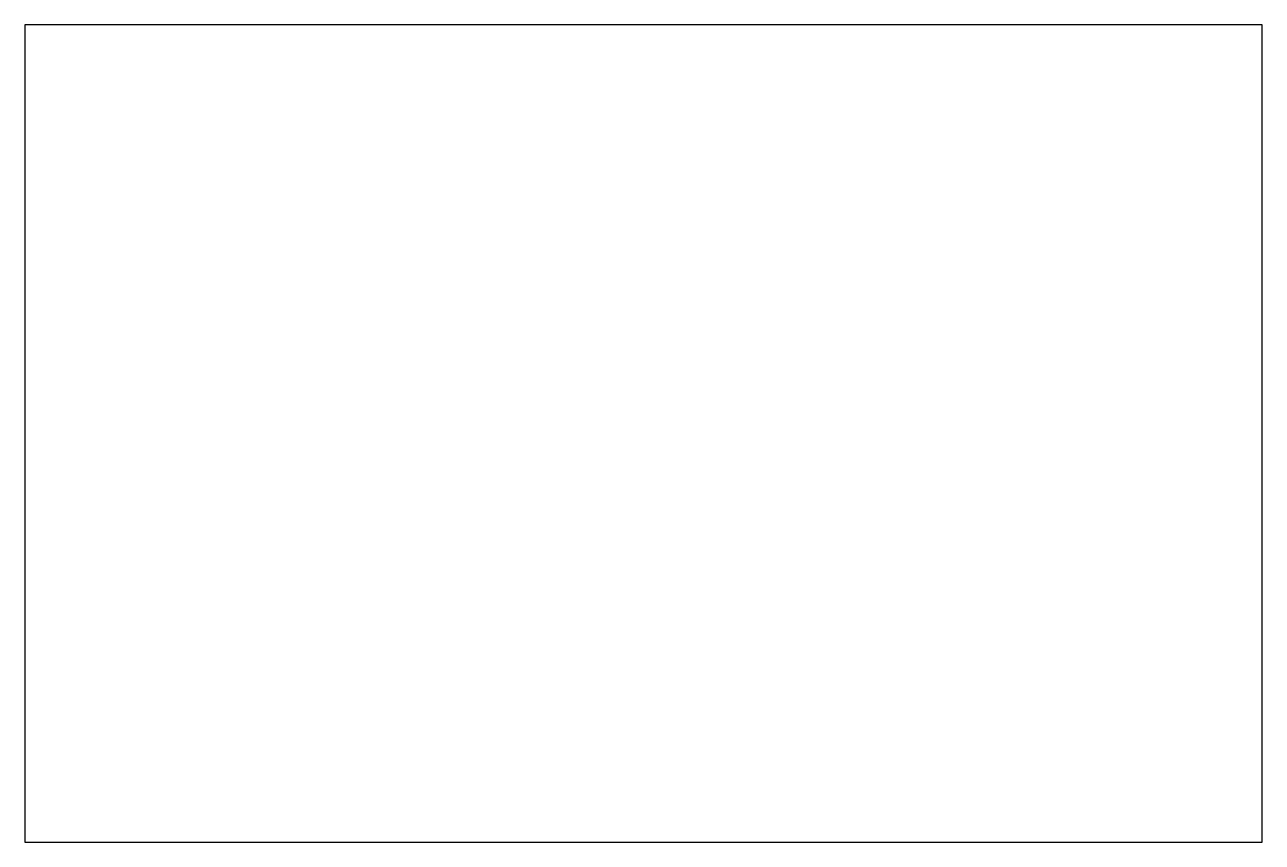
# Model space of a CAD drawing. Header units: millimetres. Extents: x 3 to 297, y -97 to 97.
import ezdxf

# ---------------------------------------------------------------- set-up
doc = ezdxf.new("R2010")
doc.units = ezdxf.units.MM
doc.layers.get('0').update_dxf_attribs({"linetype": 'CONTINUOUS'})

msp = doc.modelspace()

# ---------------------------------------------------------------- linework, layer by layer
msp.add_lwpolyline([(3, -97.27), (297.27, -97.27), (297.27, 97), (3, 97)], close=True)

doc.saveas('drawing.dxf')
